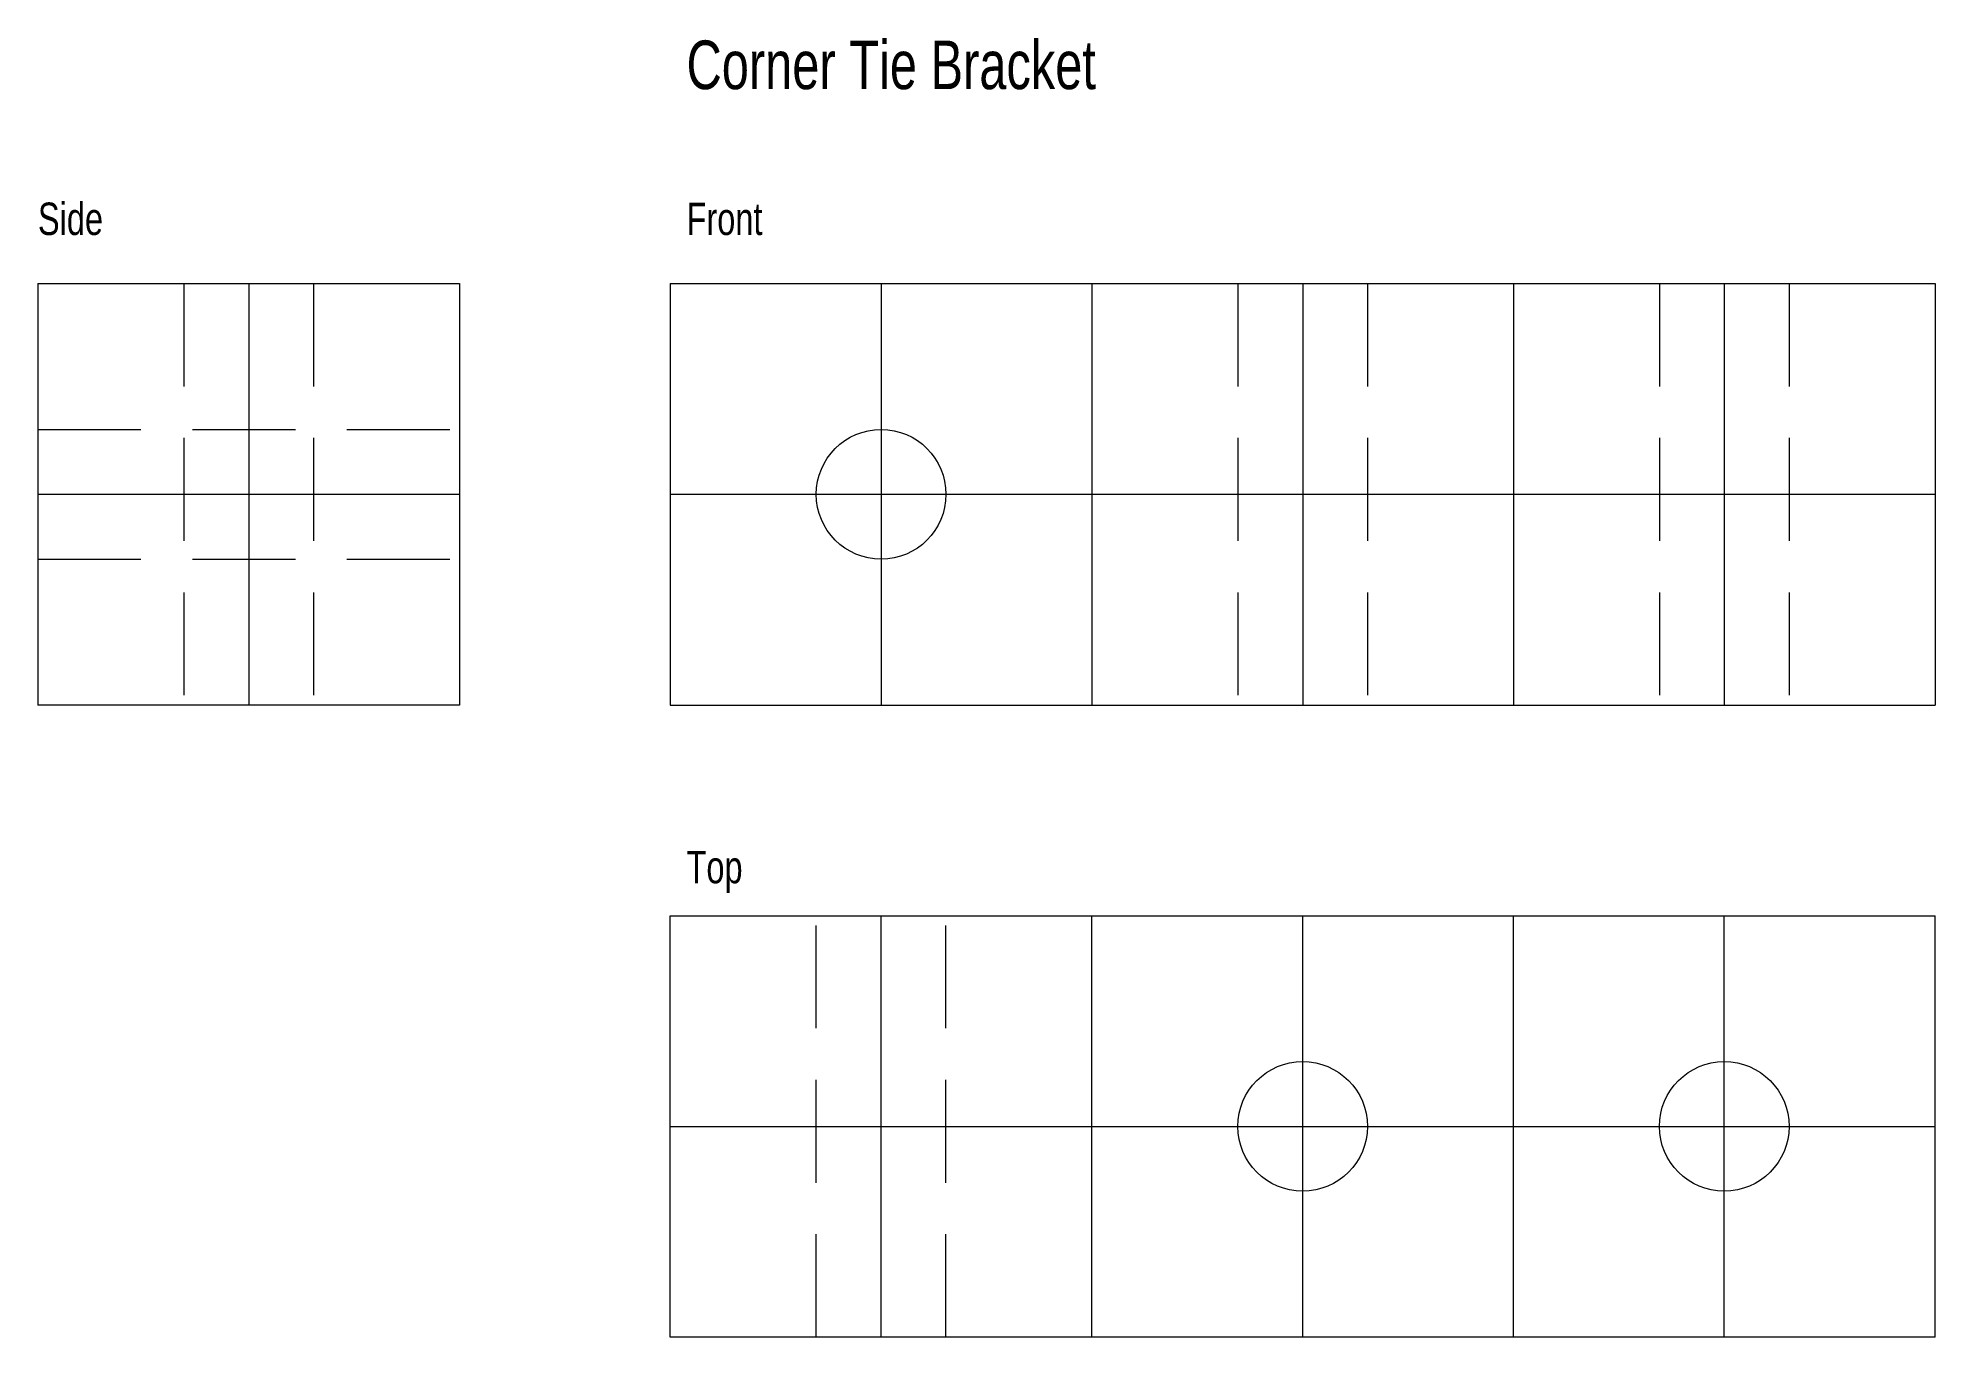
# Model space of a CAD drawing. Header units: millimetres. Extents: x 0 to 117, y 0 to 80.
import ezdxf

# ---------------------------------------------------------------- set-up
doc = ezdxf.new("R2010")
doc.units = ezdxf.units.MM
doc.linetypes.add('DASHED2', pattern=[9.525, 6.35, -3.175])
for name, color, linetype, lineweight, true_color in [('Drawings', 5, 'CONTINUOUS', 0, 0x0000ff), ('Front', 7, 'CONTINUOUS', 0, 0x000000), ('Side', 7, 'CONTINUOUS', 0, 0x000000), ('Top', 7, 'CONTINUOUS', 0, 0x000000)]:
    doc.layers.add(name, color=color, linetype=linetype, lineweight=lineweight, true_color=true_color)
doc.styles.get("Standard").update_dxf_attribs({"font": 'txt', "width": 0.75})

msp = doc.modelspace()

# ---------------------------------------------------------------- linework, layer by layer
at = {"layer": 'Drawings'}
for p, q in [((13, 65), (13, 39)), ((52, 65), (52, 39)), ((65, 65), (65, 39)), ((78, 65), (78, 39)), ((91, 65), (91, 39)), ((104, 65), (104, 39)), ((0, 52), (26, 52)), ((39, 52), (117, 52)), ((52, 0), (52, 26)), ((65, 0), (65, 26)), ((78, 0), (78, 26)), ((91, 0), (91, 26)), ((104, 0), (104, 26)), ((39, 13), (117, 13))]:
    msp.add_line(p, q, dxfattribs=at)
at = {"layer": 'Front'}
for p, q in [((39, 65), (117, 65)), ((39, 65), (39, 39)), ((117, 65), (117, 39)), ((39, 39), (117, 39))]:
    msp.add_line(p, q, dxfattribs=at)
at = {"layer": 'Front', "linetype": 'DASHED2'}
for p, q in [((74, 65), (74, 39)), ((82, 65), (82, 39)), ((100, 65), (100, 39)), ((108, 65), (108, 39))]:
    msp.add_line(p, q, dxfattribs=at)
at = {"layer": 'Front'}
msp.add_circle((52, 52), 4, dxfattribs=at)
at = {"layer": 'Side'}
for p, q in [((0, 65), (0, 39)), ((0, 65), (26, 65)), ((26, 65), (26, 39)), ((26, 39), (0, 39))]:
    msp.add_line(p, q, dxfattribs=at)
at = {"layer": 'Side', "linetype": 'DASHED2'}
for p, q in [((9, 65), (9, 39)), ((17, 65), (17, 39)), ((0, 56), (26, 56)), ((0, 48), (26, 48))]:
    msp.add_line(p, q, dxfattribs=at)
at = {"layer": 'Top'}
for p, q in [((39, 0), (39, 26)), ((39, 26), (117, 26)), ((117, 0), (117, 26)), ((117, 0), (39, 0))]:
    msp.add_line(p, q, dxfattribs=at)
at = {"layer": 'Top', "linetype": 'DASHED2'}
for p, q in [((48, 0), (48, 26)), ((56, 0), (56, 26))]:
    msp.add_line(p, q, dxfattribs=at)
at = {"layer": 'Top'}
for centre in [(78, 13), (104, 13)]:
    msp.add_circle(centre, 4, dxfattribs=at)

# ---------------------------------------------------------------- texts
at = {"layer": 'Top', "width": 100, "attachment_point": 1}
for s, insert, char_height in [('Corner\\~Tie\\~Bracket', (40, 80), 3), ('Side', (0, 70), 2), ('Front', (40, 70), 2), ('Top', (40, 30), 2)]:
    msp.add_mtext(s, dxfattribs=dict(at, insert=insert, char_height=char_height))

doc.saveas('drawing.dxf')
